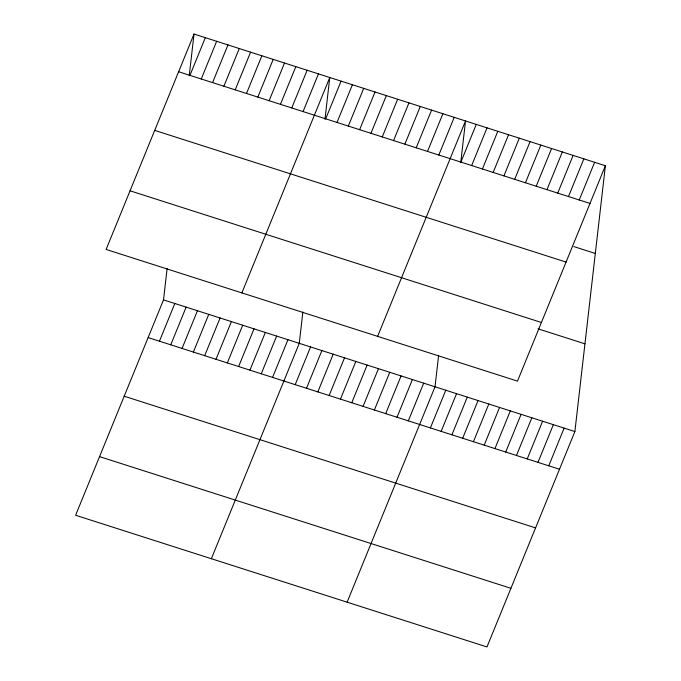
<?xml version="1.0" encoding="UTF-8"?>
<svg xmlns="http://www.w3.org/2000/svg" width="681" height="681" viewBox="0 0 681 681"><rect width="100%" height="100%" fill="white"/><g stroke="black" fill="none" stroke-linecap="round" stroke-linejoin="round"><path stroke-width="1.02" d="M605.383 165.738L517.483 381.122L106.117 249.442L194.017 34.05L605.383 165.738L574.883 431.558L486.983 646.95L75.617 515.262L163.517 299.878L167.109 268.544M189.224 75.821L194.017 34.05M302.858 312L299.265 343.335L211.365 558.718M324.973 119.277L329.766 77.506L241.866 292.898M438.615 355.456L435.014 386.791L347.123 602.174M460.731 162.733L465.523 120.963L377.623 336.354M189.948 75.361L205.33 37.668M201.261 78.987L216.643 41.294M212.574 82.605L227.956 44.912M223.887 86.232L239.269 48.538M235.2 89.849L250.582 52.156M246.505 93.467L261.887 55.774M257.818 97.094L273.2 59.4M159.448 341.19L174.83 303.496M269.131 100.711L284.513 63.018M170.752 344.807L186.143 307.114M280.444 104.338L295.826 66.644M182.065 348.434L197.447 310.74M291.757 107.956L307.14 70.262M193.378 352.051L208.761 314.358M303.071 111.582L318.453 73.888M204.692 355.678L220.074 317.984M216.005 359.296L231.387 321.602M325.697 118.817L341.079 81.124M227.318 362.913L242.7 325.22M337.01 122.444L352.392 84.75M238.631 366.54L254.013 328.846M348.323 126.062L363.705 88.368M249.944 370.158L265.326 332.464M359.636 129.688L375.018 91.995M261.257 373.784L276.639 336.091M370.949 133.306L386.331 95.612M272.57 377.402L287.952 339.708M382.262 136.924L397.644 99.23M393.575 140.55L408.958 102.857M295.196 384.646L310.579 346.952M404.889 144.168L420.271 106.474M306.51 388.264L321.892 350.57M416.202 147.794L431.584 110.101M317.823 391.89L333.205 354.197M427.515 151.412L442.897 113.718M329.136 395.508L344.518 357.814M438.828 155.038L454.21 117.345M340.449 399.134L355.831 361.441M351.762 402.752L367.144 365.059M460.892 162.104L476.274 124.41M363.075 406.37L378.457 368.676M471.652 165.543L487.034 127.849M374.388 409.996L389.77 372.303M482.412 168.99L497.794 131.297M385.701 413.614L401.083 375.921M493.172 172.429L508.554 134.736M397.014 417.24L412.397 379.547M503.931 175.877L519.314 138.183M408.319 420.858L423.701 383.165M514.691 179.316L530.073 141.622M525.451 182.763L540.833 145.07M430.392 427.923L445.774 390.23M536.211 186.211L551.593 148.518M441.152 431.371L456.534 393.678M546.971 189.65L562.353 151.957M451.912 434.81L467.294 397.117M557.73 193.098L573.113 155.404M462.671 438.258L478.053 400.564M568.482 196.537L583.864 158.843M473.431 441.697L488.813 404.003M579.242 199.984L594.624 162.291M484.191 445.144L499.573 407.451M494.951 448.592L510.333 410.898M505.711 452.031L521.093 414.337M516.462 455.478L531.852 417.785M527.222 458.917L542.604 421.224M537.981 462.365L553.364 424.672M548.741 465.813L564.123 428.119M178.635 71.743L590.001 203.432M573.802 246.573L595.322 253.46M154.706 130.386L566.073 262.066M130.045 190.799L541.421 322.488M537.999 328.812L584.953 343.837M163.517 299.878L574.883 431.558M148.135 337.572L559.501 469.252M124.197 396.206L535.572 527.894M99.545 456.628L510.912 588.307"/></g></svg>
